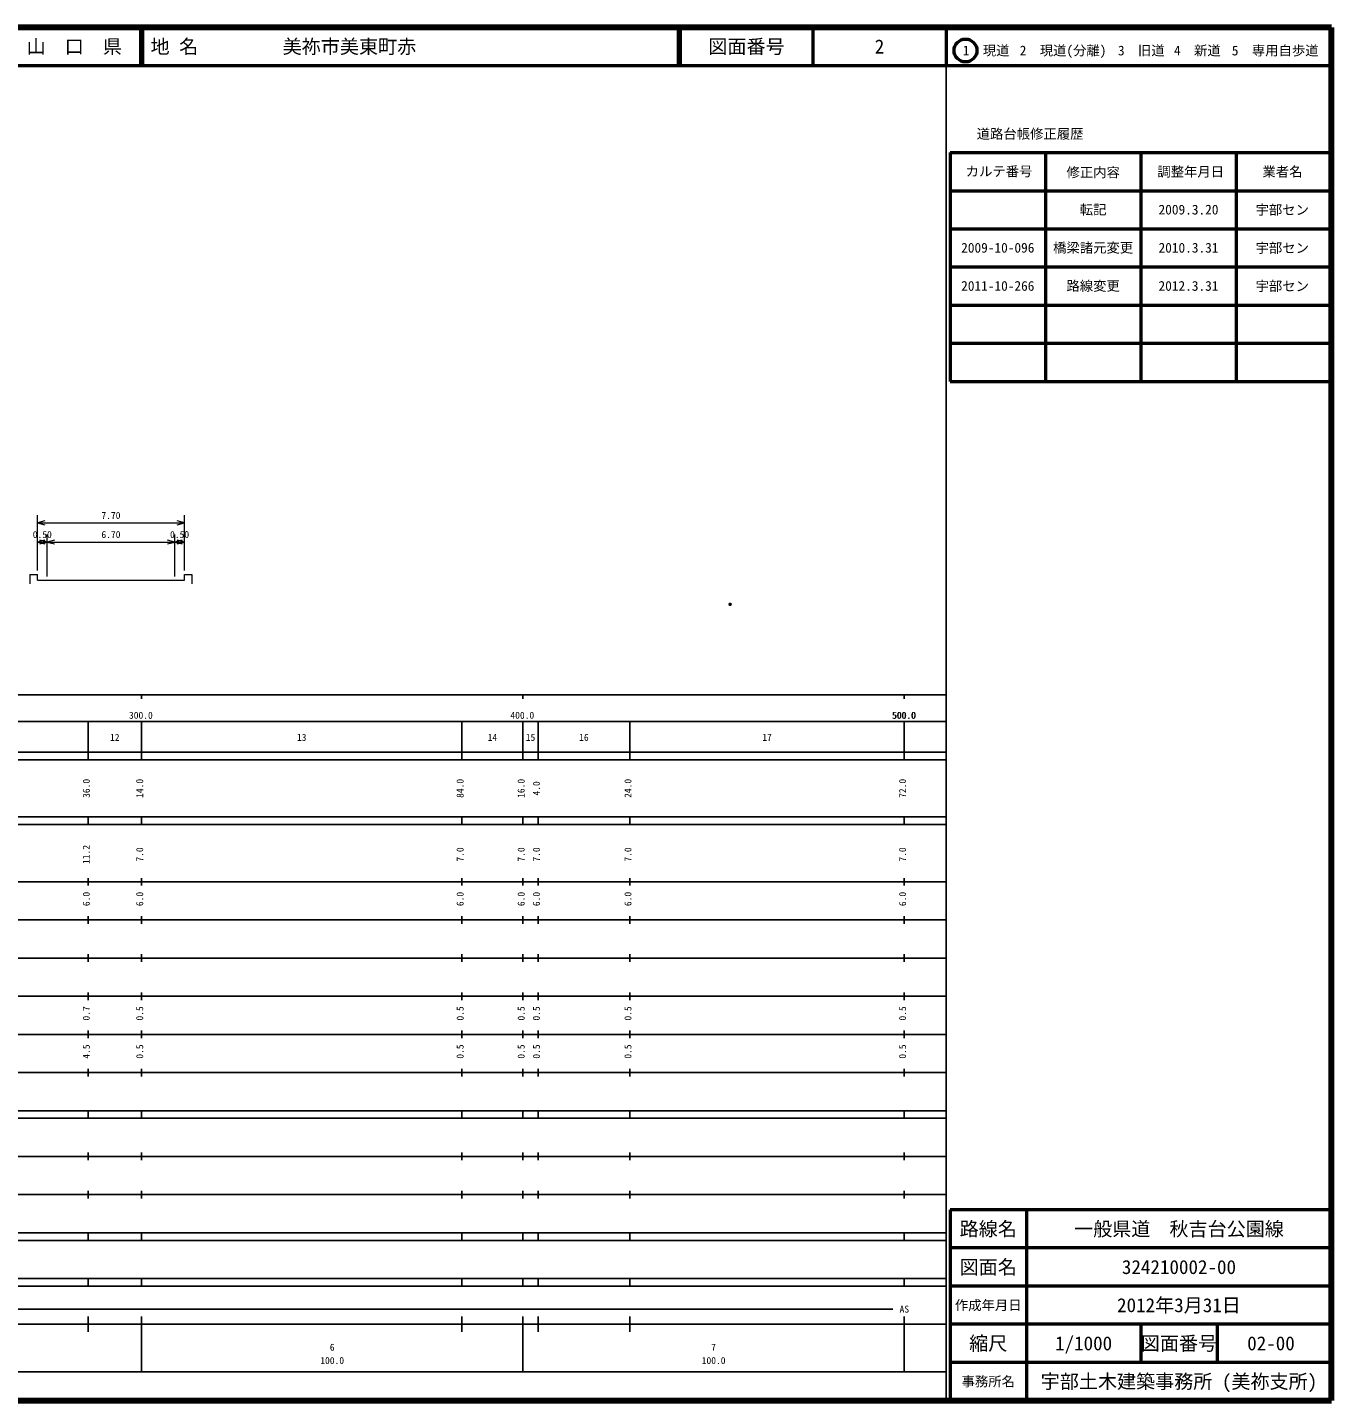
# Model space of a CAD drawing. Units: millimetres on the paper, with parts at other scales. Extents: x 40 to 680, y 20 to 380.
# Drawn here: x 338.1 to 680, y 20 to 380 of the extents above; entities that cross this region are included whole.
import ezdxf
from ezdxf.enums import TextEntityAlignment as Align

# ---------------------------------------------------------------- set-up
doc = ezdxf.new("R2010")
doc.units = ezdxf.units.MM
doc.header["$PDMODE"] = 32
doc.header["$PDSIZE"] = 0.5
doc.layers.add('S-OTRS', color=6, linetype='Continuous')
doc.layers.add('S-TTL-TXT', color=7, linetype='Continuous')
for name, color, linetype, lineweight in [('S-STR-HTXT', 7, 'Continuous', 13), ('S-TTL', 2, 'Continuous', 140), ('S-TTL-BAND', 7, 'Continuous', 25), ('S-TTL-FRAM', 2, 'Continuous', 50), ('S-TTL-LINE', 7, 'Continuous', 50)]:
    doc.layers.add(name, color=color, linetype=linetype, lineweight=lineweight)
doc.styles.add('ＭＳ ゴシック', font='')
doc.styles.get('ＭＳ ゴシック').set_extended_font_data('MS Gothic')

msp = doc.modelspace()

# ---------------------------------------------------------------- linework, layer by layer
at = {"layer": 'S-OTRS'}
msp.add_point((522.318, 228.752), dxfattribs=at)
at = {"layer": 'S-STR-HTXT'}
for p, q in [((340.748, 237.593), (340.748, 252.093)), ((379.248, 237.593), (379.248, 252.093)), ((342.68, 250.61), (340.748, 250.093)), ((340.748, 250.093), (379.248, 250.093)), ((340.748, 250.093), (342.68, 249.575)), ((379.248, 250.093), (377.316, 250.61)), ((377.316, 249.575), (379.248, 250.093)), ((342.68, 245.61), (340.748, 245.093)), ((340.748, 245.093), (343.248, 245.093)), ((340.748, 245.093), (342.68, 244.575)), ((343.248, 245.093), (341.316, 245.61)), ((341.316, 244.575), (343.248, 245.093)), ((343.248, 236.093), (343.248, 247.093)), ((345.18, 245.61), (343.248, 245.093)), ((343.248, 245.093), (376.748, 245.093)), ((343.248, 245.093), (345.18, 244.575)), ((376.748, 245.093), (374.816, 245.61)), ((374.816, 244.575), (376.748, 245.093)), ((376.748, 236.093), (376.748, 247.093)), ((378.68, 245.61), (376.748, 245.093)), ((376.748, 245.093), (379.248, 245.093)), ((376.748, 245.093), (378.68, 244.575)), ((379.248, 245.093), (377.316, 245.61)), ((377.316, 244.575), (379.248, 245.093)), ((338.748, 236.593), (340.748, 236.593)), ((338.748, 236.593), (338.748, 234.093)), ((340.748, 235.093), (340.748, 236.593)), ((340.748, 235.093), (343.248, 235.093)), ((343.248, 235.093), (376.748, 235.093)), ((376.748, 235.093), (379.248, 235.093)), ((379.248, 235.093), (379.248, 236.593)), ((379.248, 236.593), (381.248, 236.593)), ((381.248, 236.593), (381.248, 234.093))]:
    msp.add_line(p, q, dxfattribs=at)
at = {"layer": 'S-TTL'}
for p, q in [((680, 380), (40, 380)), ((680, 20), (680, 380)), ((40, 20), (680, 20))]:
    msp.add_line(p, q, dxfattribs=at)
at = {"layer": 'S-TTL-BAND'}
for p, q in [((579, 20), (579, 370)), ((40, 205), (579, 205)), ((368, 205), (368, 204)), ((468, 205), (468, 204)), ((568, 205), (568, 204)), ((68, 198), (579, 198)), ((354, 188), (354, 198)), ((368, 188), (368, 198)), ((452, 188), (452, 198)), ((468, 188), (468, 198)), ((472, 188), (472, 198)), ((496, 188), (496, 198)), ((568, 188), (568, 198)), ((40, 190), (579, 190)), ((40, 188), (579, 188)), ((40, 173), (579, 173)), ((354, 171), (354, 173)), ((368, 171), (368, 173)), ((452, 171), (452, 173)), ((468, 171), (468, 173)), ((472, 171), (472, 173)), ((496, 171), (496, 173)), ((568, 171), (568, 173)), ((40, 171), (579, 171)), ((40, 156), (579, 156)), ((354, 155), (354, 157)), ((368, 155), (368, 157)), ((452, 155), (452, 157)), ((468, 155), (468, 157)), ((472, 155), (472, 157)), ((496, 155), (496, 157)), ((568, 155), (568, 157)), ((46, 146), (579, 146)), ((354, 145), (354, 147)), ((368, 145), (368, 147)), ((452, 145), (452, 147)), ((468, 145), (468, 147)), ((472, 145), (472, 147)), ((496, 145), (496, 147)), ((568, 145), (568, 147)), ((354, 135), (354, 137)), ((368, 135), (368, 137)), ((452, 135), (452, 137)), ((468, 135), (468, 137)), ((472, 135), (472, 137)), ((496, 135), (496, 137)), ((568, 135), (568, 137)), ((52, 136), (579, 136)), ((46, 126), (579, 126)), ((354, 125), (354, 127)), ((368, 125), (368, 127)), ((452, 125), (452, 127)), ((468, 125), (468, 127)), ((472, 125), (472, 127)), ((496, 125), (496, 127)), ((568, 125), (568, 127)), ((52, 116), (579, 116)), ((354, 115), (354, 117)), ((368, 115), (368, 117)), ((452, 115), (452, 117)), ((468, 115), (468, 117)), ((472, 115), (472, 117)), ((496, 115), (496, 117)), ((568, 115), (568, 117)), ((46, 106), (579, 106)), ((354, 105), (354, 107)), ((368, 105), (368, 107)), ((452, 105), (452, 107)), ((468, 105), (468, 107)), ((472, 105), (472, 107)), ((496, 105), (496, 107)), ((568, 105), (568, 107)), ((40, 96), (579, 96)), ((40, 94), (579, 94)), ((354, 94), (354, 96)), ((368, 94), (368, 96)), ((452, 94), (452, 96)), ((468, 94), (468, 96)), ((472, 94), (472, 96)), ((496, 94), (496, 96)), ((568, 94), (568, 96)), ((49, 84), (579, 84)), ((354, 83), (354, 85)), ((368, 83), (368, 85)), ((452, 83), (452, 85)), ((468, 83), (468, 85)), ((472, 83), (472, 85)), ((496, 83), (496, 85)), ((568, 83), (568, 85)), ((40, 74), (579, 74)), ((354, 73), (354, 75)), ((368, 73), (368, 75)), ((452, 73), (452, 75)), ((468, 73), (468, 75)), ((472, 73), (472, 75)), ((496, 73), (496, 75)), ((568, 73), (568, 75)), ((40, 64), (579, 64)), ((40, 62), (579, 62)), ((354, 62), (354, 64)), ((368, 62), (368, 64)), ((452, 62), (452, 64)), ((468, 62), (468, 64)), ((472, 62), (472, 64)), ((496, 62), (496, 64)), ((568, 62), (568, 64)), ((40, 52), (579, 52)), ((354, 50), (354, 52)), ((368, 50), (368, 52)), ((452, 50), (452, 52)), ((468, 50), (468, 52)), ((472, 50), (472, 52)), ((496, 50), (496, 52)), ((568, 50), (568, 52)), ((40, 50), (579, 50)), ((71, 44), (565, 44)), ((40, 40), (579, 40)), ((354, 38), (354, 42)), ((368, 27.5), (368, 42)), ((452, 38), (452, 42)), ((468, 27.5), (468, 42)), ((472, 38), (472, 42)), ((496, 38), (496, 42)), ((568, 27.5), (568, 42)), ((68, 27.5), (579, 27.5))]:
    msp.add_line(p, q, dxfattribs=at)
at = {"layer": 'S-TTL-FRAM'}
for p, q in [((580, 347.197), (580, 287.197)), ((580, 347.197), (680, 347.197)), ((580, 287.197), (680, 287.197)), ((680, 70), (580, 70)), ((580, 70), (580, 20))]:
    msp.add_line(p, q, dxfattribs=at)
at = {"layer": 'S-TTL-LINE'}
for p, q in [((367.75, 380), (367.75, 370)), ((368.25, 380), (368.25, 370)), ((508.747, 380), (508.747, 370)), ((509.247, 380), (509.247, 370)), ((543.997, 380), (543.997, 370)), ((579, 380), (579, 370)), ((40, 370), (680, 370)), ((605, 347.197), (605, 287.197)), ((630, 347.197), (630, 287.197)), ((655, 347.197), (655, 287.197)), ((580, 337.197), (680, 337.197)), ((580, 327.197), (680, 327.197)), ((580, 317.197), (680, 317.197)), ((580, 307.197), (680, 307.197)), ((580, 297.197), (680, 297.197)), ((600, 70), (600, 20)), ((680, 60), (580, 60)), ((680, 50), (580, 50)), ((680, 40), (580, 40)), ((630, 40), (630, 30)), ((650, 40), (650, 30)), ((680, 30), (580, 30))]:
    msp.add_line(p, q, dxfattribs=at)
msp.add_circle((584.031, 373.958), 3, dxfattribs=at)

# ---------------------------------------------------------------- texts
at = {"layer": 'S-STR-HTXT', "style": 'ＭＳ ゴシック'}
for s, p in [('7.70', (359.998, 250.593)), ('0.50', (341.998, 245.593)), ('6.70', (359.998, 245.593)), ('0.50', (377.998, 245.593))]:
    msp.add_text(s, height=1.833, dxfattribs=at).set_placement(p, align=Align.BOTTOM_CENTER)
at = {"layer": 'S-TTL-BAND', "style": 'ＭＳ ゴシック'}
for s, p in [('300.0', (367.844, 198.195)), ('400.0', (467.844, 198.195)), ('500.0', (567.844, 198.195)), ('500.0', (568, 198.195)), ('12', (361, 192.405)), ('13', (410, 192.405)), ('14', (460, 192.405)), ('15', (470, 192.405)), ('16', (484, 192.405)), ('17', (532, 192.405)), ('AS', (568, 42.5)), ('6', (418, 32.523)), ('7', (518, 32.523)), ('100.0', (418, 29.033)), ('100.0', (518, 29.033))]:
    msp.add_text(s, height=1.833, dxfattribs=at).set_placement(p, align=Align.BOTTOM_CENTER)
for s, p in [('36.0', (355, 180.5)), ('14.0', (369, 180.5)), ('84.0', (453, 180.5)), ('16.0', (469, 180.5)), ('4.0', (473, 180.5)), ('24.0', (497, 180.5)), ('72.0', (569, 180.5)), ('11.2', (355, 163.174)), ('7.0', (369, 163.174)), ('7.0', (453, 163.174)), ('7.0', (469, 163.174)), ('7.0', (473, 163.174)), ('7.0', (497, 163.174)), ('7.0', (569, 163.174)), ('6.0', (355, 151.5)), ('6.0', (369, 151.5)), ('6.0', (453, 151.5)), ('6.0', (469, 151.5)), ('6.0', (473, 151.5)), ('6.0', (497, 151.5)), ('6.0', (569, 151.5)), ('0.7', (355, 121.5)), ('0.5', (369, 121.5)), ('0.5', (453, 121.5)), ('0.5', (469, 121.5)), ('0.5', (473, 121.5)), ('0.5', (497, 121.5)), ('0.5', (569, 121.5)), ('4.5', (355, 111.5)), ('0.5', (369, 111.5)), ('0.5', (453, 111.5)), ('0.5', (469, 111.5)), ('0.5', (473, 111.5)), ('0.5', (497, 111.5)), ('0.5', (569, 111.5))]:
    msp.add_text(s, height=1.833, rotation=90, dxfattribs=at).set_placement(p, align=Align.BOTTOM_CENTER)
at = {"layer": 'S-TTL-TXT', "style": 'ＭＳ ゴシック'}
for s, height, p in [('山\u3000口\u3000県', 3.666, (350.375, 375)), ('図面番号', 3.666, (526.622, 375)), ('2', 3.666, (561.497, 375)), ('1\u3000現道', 2.566, (589.448, 373.958)), ('2\u3000現道(分離)', 2.566, (609.619, 373.958)), ('3\u3000旧道', 2.566, (630.121, 373.958)), ('4\u3000新道', 2.566, (644.824, 373.958)), ('5\u3000専用自歩道', 2.566, (665.228, 373.958)), ('道路台帳修正履歴', 2.566, (600.968, 352.113)), ('カルテ番号', 2.566, (592.839, 342.277)), ('修正内容', 2.566, (617.509, 342.023)), ('調整年月日', 2.566, (643.089, 342.197)), ('業者名', 2.566, (667.134, 342.197)), ('転記', 2.566, (617.5, 332.245)), ('2009.3.20', 2.566, (642.5, 332.245)), ('宇部セン', 2.566, (667.077, 332.189)), ('2009-10-096', 2.566, (592.5, 322.245)), ('橋梁諸元変更', 2.566, (617.5, 322.245)), ('2010.3.31', 2.566, (642.5, 322.245)), ('宇部セン', 2.566, (667.077, 322.189)), ('2011-10-266', 2.566, (592.5, 312.245)), ('路線変更', 2.566, (617.5, 312.245)), ('2012.3.31', 2.566, (642.5, 312.245)), ('宇部セン', 2.566, (667.077, 312.189)), ('路線名', 3.666, (590, 65)), ('路線名', 3.666, (590, 65)), ('一般県道\u3000秋吉台公園線', 3.666, (640, 65)), ('図面名', 3.666, (590, 55)), ('図面名', 3.666, (590, 55)), ('324210002-00', 3.666, (640, 55)), ('2012年3月31日', 3.666, (640, 45)), ('作成年月日', 2.566, (590, 45)), ('作成年月日', 2.566, (590, 45)), ('縮尺', 3.666, (590, 35)), ('縮尺', 3.666, (590, 35)), ('1/1000', 3.666, (615, 35)), ('図面番号', 3.666, (640, 35)), ('図面番号', 3.666, (640, 35)), ('02-00', 3.666, (664.125, 35)), ('事務所名', 2.566, (590, 25)), ('事務所名', 2.566, (590, 25)), ('宇部土木建築事務所 (美祢支所)', 3.666, (640, 25))]:
    msp.add_text(s, height=height, dxfattribs=at).set_placement(p, align=Align.MIDDLE_CENTER)
for s, p in [('地 名', (370.38, 375)), ('美祢市美東町赤', (405.024, 375))]:
    msp.add_text(s, height=3.666, dxfattribs=at).set_placement(p, align=Align.MIDDLE_LEFT)

doc.saveas('drawing.dxf')
